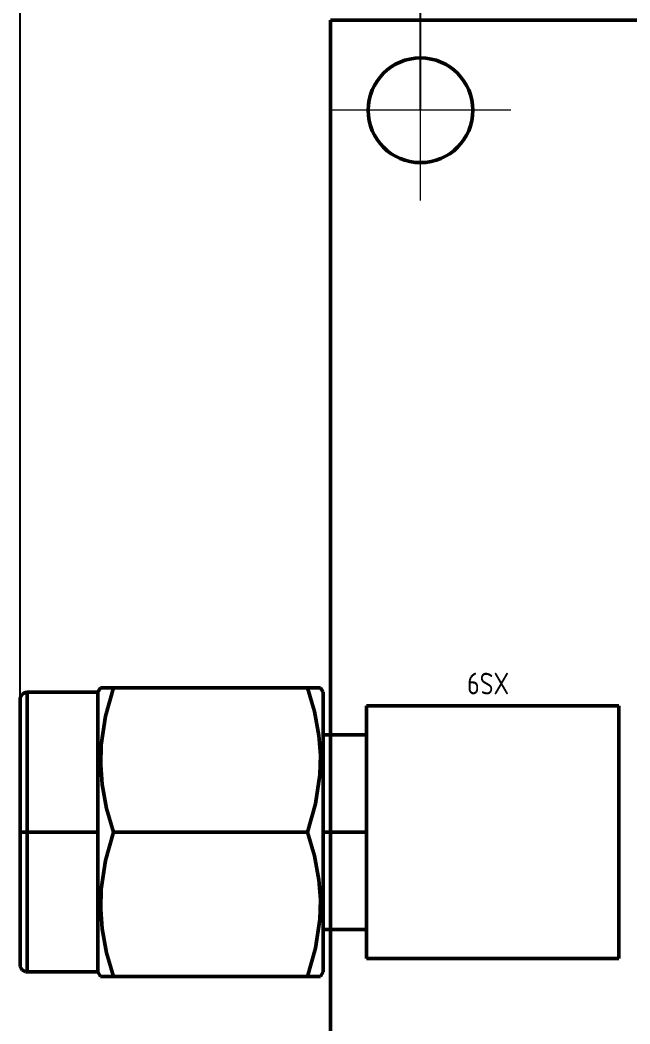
# Paper-space layout 'Layout1' of a CAD drawing. Extents: x -70 to 840, y -1 to 593.
# Drawn here: x 92.3 to 126.1, y 437.1 to 492.7 of the extents above; entities that cross this region are included whole.
import ezdxf

# ---------------------------------------------------------------- set-up
doc = ezdxf.new("R2010")
doc.units = 0
doc.header["$MEASUREMENT"] = 0
doc.layers.get('0').update_dxf_attribs({"linetype": 'CONTINUOUS', "lineweight": 15})
doc.layers.get('DEFPOINTS').update_dxf_attribs({"linetype": 'CONTINUOUS'})
doc.layers.add('Основная', color=7, linetype='CONTINUOUS', lineweight=50)
doc.styles.add('GOST type A0', font='', dxfattribs={"oblique": 15, "height": 3.5})
doc.styles.get('GOST type A0').set_extended_font_data('GOST type A')
doc.dimstyles.new('GOST type A', dxfattribs={"dimtxt": 3.5, "dimasz": 3, "dimexe": 2, "dimexo": 0, "dimgap": 1, "dimtad": 1, "dimtoh": 1, "dimtxsty": 'GOST type A0', "dimcen": 0, "dimazin": 2, "dimtfac": 1, "dimtmove": 0, "dimatfit": 3, "dimfxl": 1, "dimarcsym": 0})

# ---------------------------------------------------------------- blocks, each defined once
blk = doc.blocks.new('*D14')
at = {"color": 0, "lineweight": -2, "transparency": 16777216}
for p, q in [((114.456, 487.715), (114.456, 504.715)), ((344.456, 487.715), (344.456, 504.715)), ((117.456, 502.715), (341.456, 502.715))]:
    blk.add_line(p, q, dxfattribs=at)
at = {"color": 0, "transparency": 16777216}
for points in [[(117.456, 503.215), (117.456, 502.215), (114.456, 502.715)], [(341.456, 503.215), (341.456, 502.215), (344.456, 502.715)]]:
    blk.add_solid(points, dxfattribs=at)
at = {"layer": 'DEFPOINTS', "color": 0, "transparency": 16777216}
for p in [(344.456, 502.715), (114.456, 487.715), (344.456, 487.715)]:
    blk.add_point(p, dxfattribs=at)
at = {"color": 0, "transparency": 16777216, "insert": (229.456, 505.465), "char_height": 3.5, "attachment_point": 5, "style": 'GOST type A0'}
blk.add_mtext('115*', dxfattribs=at)
blk = doc.blocks.new('*D15')
at = {"color": 0, "lineweight": -2, "transparency": 16777216}
for p, q in [((92.256, 447.715), (92.256, 514.715)), ((349.456, 492.715), (349.456, 514.715)), ((95.256, 512.715), (346.456, 512.715))]:
    blk.add_line(p, q, dxfattribs=at)
at = {"color": 0, "transparency": 16777216}
for points in [[(95.256, 513.215), (95.256, 512.215), (92.256, 512.715)], [(346.456, 513.215), (346.456, 512.215), (349.456, 512.715)]]:
    blk.add_solid(points, dxfattribs=at)
at = {"layer": 'DEFPOINTS', "color": 0, "transparency": 16777216}
for p in [(349.456, 512.715), (349.456, 492.715), (92.256, 447.715)]:
    blk.add_point(p, dxfattribs=at)
at = {"color": 0, "transparency": 16777216, "insert": (220.856, 515.727), "char_height": 3.5, "attachment_point": 5, "style": 'GOST type A0'}
blk.add_mtext('128,6*', dxfattribs=at)

psp = doc.layouts.get("Layout1")

# ---------------------------------------------------------------- linework, layer by layer
for p, q in [((114.456, 482.715), (114.456, 492.715)), ((114.456, 482.715), (114.456, 492.715)), ((119.456, 487.715), (109.456, 487.715)), ((119.456, 487.715), (109.456, 487.715))]:
    psp.add_line(p, q)
at = {"layer": 'Основная'}
for p, q in [((349.456, 492.715), (109.456, 492.715)), ((109.456, 492.715), (109.456, 332.715)), ((96.72, 455.715), (96.576, 455.465)), ((96.576, 455.465), (96.72, 455.715)), ((96.72, 455.715), (96.576, 455.465)), ((96.576, 455.465), (96.72, 455.715)), ((96.72, 455.715), (96.576, 455.465)), ((96.576, 455.465), (96.72, 455.715)), ((96.72, 455.715), (96.576, 455.465)), ((96.576, 455.465), (96.72, 455.715)), ((97.434, 455.715), (96.72, 455.715)), ((96.72, 455.715), (96.77, 455.715)), ((97.434, 455.715), (96.72, 455.715)), ((96.72, 455.715), (96.77, 455.715)), ((97.434, 455.715), (96.72, 455.715)), ((96.72, 455.715), (96.77, 455.715)), ((97.434, 455.715), (96.72, 455.715)), ((96.72, 455.715), (96.77, 455.715)), ((96.77, 455.715), (96.914, 455.715)), ((96.77, 455.715), (96.914, 455.715)), ((96.77, 455.715), (96.914, 455.715)), ((96.77, 455.715), (96.914, 455.715)), ((96.914, 455.715), (97.14, 455.715)), ((96.914, 455.715), (97.14, 455.715)), ((96.914, 455.715), (97.14, 455.715)), ((96.914, 455.715), (97.14, 455.715)), ((96.996, 454.147), (97.434, 455.715)), ((96.996, 454.147), (97.434, 455.715)), ((96.996, 454.147), (97.434, 455.715)), ((96.996, 454.147), (97.434, 455.715)), ((97.14, 455.715), (97.434, 455.715)), ((97.14, 455.715), (97.434, 455.715)), ((97.14, 455.715), (97.434, 455.715)), ((97.14, 455.715), (97.434, 455.715)), ((108.196, 455.715), (97.434, 455.715)), ((108.196, 455.715), (97.434, 455.715)), ((108.196, 455.715), (97.434, 455.715)), ((108.196, 455.715), (97.434, 455.715)), ((108.196, 455.715), (97.434, 455.715)), ((108.196, 455.715), (97.434, 455.715)), ((108.196, 455.715), (97.434, 455.715)), ((108.196, 455.715), (97.434, 455.715)), ((108.862, 455.715), (108.196, 455.715)), ((108.576, 454.401), (108.196, 455.715)), ((108.196, 455.715), (108.49, 455.715)), ((108.862, 455.715), (108.196, 455.715)), ((108.576, 454.401), (108.196, 455.715)), ((108.196, 455.715), (108.49, 455.715)), ((108.862, 455.715), (108.196, 455.715)), ((108.576, 454.401), (108.196, 455.715)), ((108.196, 455.715), (108.49, 455.715)), ((108.862, 455.715), (108.196, 455.715)), ((108.576, 454.401), (108.196, 455.715)), ((108.196, 455.715), (108.49, 455.715)), ((108.49, 455.715), (108.718, 455.715)), ((108.49, 455.715), (108.718, 455.715)), ((108.49, 455.715), (108.718, 455.715)), ((108.49, 455.715), (108.718, 455.715)), ((108.718, 455.715), (108.862, 455.715)), ((108.718, 455.715), (108.862, 455.715)), ((108.718, 455.715), (108.862, 455.715)), ((108.718, 455.715), (108.862, 455.715)), ((108.912, 455.715), (108.862, 455.715)), ((108.912, 455.715), (108.862, 455.715)), ((108.912, 455.715), (108.862, 455.715)), ((108.912, 455.715), (108.862, 455.715)), ((108.912, 455.715), (108.862, 455.715)), ((108.912, 455.715), (108.862, 455.715)), ((108.912, 455.715), (108.862, 455.715)), ((108.912, 455.715), (108.862, 455.715)), ((109.056, 455.465), (108.912, 455.715)), ((109.056, 455.465), (108.912, 455.715)), ((109.056, 455.465), (108.912, 455.715)), ((109.056, 455.465), (108.912, 455.715)), ((109.056, 455.465), (108.912, 455.715)), ((109.056, 455.465), (108.912, 455.715)), ((109.056, 455.465), (108.912, 455.715)), ((109.056, 455.465), (108.912, 455.715)), ((92.27, 455.169), (92.256, 455.065)), ((92.256, 455.065), (92.27, 455.169)), ((92.27, 455.169), (92.256, 455.065)), ((92.256, 455.065), (92.27, 455.169)), ((92.27, 455.169), (92.256, 455.065)), ((92.256, 455.065), (92.27, 455.169)), ((92.27, 455.169), (92.256, 455.065)), ((92.256, 455.065), (92.27, 455.169)), ((92.256, 455.065), (92.256, 447.715)), ((92.256, 454.815), (92.256, 455.065)), ((92.256, 455.065), (92.256, 447.715)), ((92.256, 454.815), (92.256, 455.065)), ((92.256, 455.065), (92.256, 447.715)), ((92.256, 454.815), (92.256, 455.065)), ((92.256, 455.065), (92.256, 447.715)), ((92.256, 454.815), (92.256, 455.065)), ((92.31, 455.265), (92.27, 455.169)), ((92.27, 455.169), (92.31, 455.265)), ((92.31, 455.265), (92.27, 455.169)), ((92.27, 455.169), (92.31, 455.265)), ((92.31, 455.265), (92.27, 455.169)), ((92.27, 455.169), (92.31, 455.265)), ((92.31, 455.265), (92.27, 455.169)), ((92.27, 455.169), (92.31, 455.265)), ((92.372, 455.347), (92.31, 455.265)), ((92.31, 455.265), (92.372, 455.347)), ((92.372, 455.347), (92.31, 455.265)), ((92.31, 455.265), (92.372, 455.347)), ((92.372, 455.347), (92.31, 455.265)), ((92.31, 455.265), (92.372, 455.347)), ((92.372, 455.347), (92.31, 455.265)), ((92.31, 455.265), (92.372, 455.347)), ((92.456, 455.411), (92.372, 455.347)), ((92.372, 455.347), (92.456, 455.411)), ((92.456, 455.411), (92.372, 455.347)), ((92.372, 455.347), (92.456, 455.411)), ((92.456, 455.411), (92.372, 455.347)), ((92.372, 455.347), (92.456, 455.411)), ((92.456, 455.411), (92.372, 455.347)), ((92.372, 455.347), (92.456, 455.411)), ((92.552, 455.451), (92.456, 455.411)), ((92.456, 455.411), (92.552, 455.451)), ((92.552, 455.451), (92.456, 455.411)), ((92.456, 455.411), (92.552, 455.451)), ((92.552, 455.451), (92.456, 455.411)), ((92.456, 455.411), (92.552, 455.451)), ((92.552, 455.451), (92.456, 455.411)), ((92.456, 455.411), (92.552, 455.451)), ((92.656, 455.465), (92.552, 455.451)), ((92.552, 455.451), (92.656, 455.465)), ((92.656, 455.465), (92.552, 455.451)), ((92.552, 455.451), (92.656, 455.465)), ((92.656, 455.465), (92.552, 455.451)), ((92.552, 455.451), (92.656, 455.465)), ((92.656, 455.465), (92.552, 455.451)), ((92.552, 455.451), (92.656, 455.465)), ((96.576, 455.465), (92.656, 455.465)), ((92.656, 455.201), (92.656, 455.465)), ((96.576, 455.465), (92.656, 455.465)), ((96.576, 455.465), (92.656, 455.465)), ((92.656, 455.201), (92.656, 455.465)), ((96.576, 455.465), (92.656, 455.465)), ((96.576, 455.465), (92.656, 455.465)), ((92.656, 455.201), (92.656, 455.465)), ((96.576, 455.465), (92.656, 455.465)), ((96.576, 455.465), (92.656, 455.465)), ((92.656, 455.201), (92.656, 455.465)), ((96.576, 455.465), (92.656, 455.465)), ((92.656, 454.427), (92.656, 455.201)), ((92.656, 454.427), (92.656, 455.201)), ((92.656, 454.427), (92.656, 455.201)), ((92.656, 454.427), (92.656, 455.201)), ((96.576, 455.201), (96.576, 455.465)), ((96.576, 455.201), (96.576, 455.465)), ((96.576, 455.201), (96.576, 455.465)), ((96.576, 455.201), (96.576, 455.465)), ((96.576, 454.427), (96.576, 455.201)), ((96.576, 454.427), (96.576, 455.201)), ((96.576, 454.427), (96.576, 455.201)), ((96.576, 454.427), (96.576, 455.201)), ((109.056, 453.115), (109.056, 455.465)), ((109.056, 455.201), (109.056, 455.465)), ((109.056, 453.115), (109.056, 455.465)), ((109.056, 455.201), (109.056, 455.465)), ((109.056, 453.115), (109.056, 455.465)), ((109.056, 455.201), (109.056, 455.465)), ((109.056, 453.115), (109.056, 455.465)), ((109.056, 455.201), (109.056, 455.465)), ((109.056, 454.427), (109.056, 455.201)), ((109.056, 454.427), (109.056, 455.201)), ((109.056, 454.427), (109.056, 455.201)), ((109.056, 454.427), (109.056, 455.201)), ((92.256, 454.081), (92.256, 454.815)), ((92.256, 454.081), (92.256, 454.815)), ((92.256, 454.081), (92.256, 454.815)), ((92.256, 454.081), (92.256, 454.815)), ((125.456, 454.715), (111.456, 454.715)), ((111.456, 454.715), (111.456, 453.115)), ((111.456, 440.715), (111.456, 454.715)), ((125.456, 454.715), (111.456, 454.715)), ((125.456, 454.715), (111.456, 454.715)), ((111.456, 454.715), (111.456, 453.115)), ((111.456, 440.715), (111.456, 454.715)), ((125.456, 454.715), (111.456, 454.715)), ((125.456, 454.715), (111.456, 454.715)), ((111.456, 454.715), (111.456, 453.115)), ((111.456, 440.715), (111.456, 454.715)), ((125.456, 454.715), (111.456, 454.715)), ((125.456, 454.715), (111.456, 454.715)), ((111.456, 454.715), (111.456, 453.115)), ((111.456, 440.715), (111.456, 454.715)), ((125.456, 454.715), (111.456, 454.715)), ((125.456, 440.715), (125.456, 454.715)), ((125.456, 440.715), (125.456, 454.715)), ((125.456, 440.715), (125.456, 454.715)), ((125.456, 440.715), (125.456, 454.715)), ((125.456, 440.715), (125.456, 454.715)), ((125.456, 440.715), (125.456, 454.715)), ((125.456, 440.715), (125.456, 454.715)), ((125.456, 440.715), (125.456, 454.715)), ((92.256, 452.913), (92.256, 454.081)), ((92.256, 452.913), (92.256, 454.081)), ((92.256, 452.913), (92.256, 454.081)), ((92.256, 452.913), (92.256, 454.081)), ((92.656, 453.195), (92.656, 454.427)), ((92.656, 453.195), (92.656, 454.427)), ((92.656, 453.195), (92.656, 454.427)), ((92.656, 453.195), (92.656, 454.427)), ((96.576, 453.195), (96.576, 454.427)), ((96.576, 453.195), (96.576, 454.427)), ((96.576, 453.195), (96.576, 454.427)), ((96.576, 453.195), (96.576, 454.427)), ((96.754, 452.549), (96.996, 454.147)), ((96.754, 452.549), (96.996, 454.147)), ((96.754, 452.549), (96.996, 454.147)), ((96.754, 452.549), (96.996, 454.147)), ((108.822, 453.073), (108.576, 454.401)), ((108.822, 453.073), (108.576, 454.401)), ((108.822, 453.073), (108.576, 454.401)), ((108.822, 453.073), (108.576, 454.401)), ((109.056, 453.195), (109.056, 454.427)), ((109.056, 453.195), (109.056, 454.427)), ((109.056, 453.195), (109.056, 454.427)), ((109.056, 453.195), (109.056, 454.427)), ((92.256, 451.391), (92.256, 452.913)), ((92.256, 451.391), (92.256, 452.913)), ((92.256, 451.391), (92.256, 452.913)), ((92.256, 451.391), (92.256, 452.913)), ((92.656, 451.591), (92.656, 453.195)), ((92.656, 451.591), (92.656, 453.195)), ((92.656, 451.591), (92.656, 453.195)), ((92.656, 451.591), (92.656, 453.195)), ((96.576, 451.591), (96.576, 453.195)), ((96.576, 451.591), (96.576, 453.195)), ((96.576, 451.591), (96.576, 453.195)), ((96.576, 451.591), (96.576, 453.195)), ((108.908, 451.981), (108.822, 453.073)), ((108.908, 451.981), (108.822, 453.073)), ((108.908, 451.981), (108.822, 453.073)), ((108.908, 451.981), (108.822, 453.073)), ((109.056, 451.591), (109.056, 453.195)), ((109.056, 451.591), (109.056, 453.195)), ((109.056, 451.591), (109.056, 453.195)), ((109.056, 451.591), (109.056, 453.195)), ((111.456, 453.115), (109.056, 453.115)), ((111.456, 453.115), (109.056, 453.115)), ((111.456, 453.115), (109.056, 453.115)), ((111.456, 453.115), (109.056, 453.115)), ((111.456, 453.115), (109.056, 453.115)), ((111.456, 453.115), (109.056, 453.115)), ((111.456, 453.115), (109.056, 453.115)), ((111.456, 453.115), (109.056, 453.115)), ((96.724, 451.449), (96.754, 452.549)), ((96.724, 451.449), (96.754, 452.549)), ((96.724, 451.449), (96.754, 452.549)), ((96.724, 451.449), (96.754, 452.549)), ((108.878, 450.881), (108.908, 451.981)), ((108.878, 450.881), (108.908, 451.981)), ((108.878, 450.881), (108.908, 451.981)), ((108.878, 450.881), (108.908, 451.981)), ((92.256, 449.617), (92.256, 451.391)), ((92.256, 449.617), (92.256, 451.391)), ((92.256, 449.617), (92.256, 451.391)), ((92.256, 449.617), (92.256, 451.391)), ((92.656, 449.721), (92.656, 451.591)), ((92.656, 449.721), (92.656, 451.591)), ((92.656, 449.721), (92.656, 451.591)), ((92.656, 449.721), (92.656, 451.591)), ((96.576, 449.721), (96.576, 451.591)), ((96.576, 449.721), (96.576, 451.591)), ((96.576, 449.721), (96.576, 451.591)), ((96.576, 449.721), (96.576, 451.591)), ((96.81, 450.359), (96.724, 451.449)), ((96.81, 450.359), (96.724, 451.449)), ((96.81, 450.359), (96.724, 451.449)), ((96.81, 450.359), (96.724, 451.449)), ((109.056, 449.721), (109.056, 451.591)), ((109.056, 449.721), (109.056, 451.591)), ((109.056, 449.721), (109.056, 451.591)), ((109.056, 449.721), (109.056, 451.591)), ((108.636, 449.283), (108.878, 450.881)), ((108.636, 449.283), (108.878, 450.881)), ((108.636, 449.283), (108.878, 450.881)), ((108.636, 449.283), (108.878, 450.881)), ((97.056, 449.029), (96.81, 450.359)), ((97.056, 449.029), (96.81, 450.359)), ((97.056, 449.029), (96.81, 450.359)), ((97.056, 449.029), (96.81, 450.359)), ((92.256, 447.715), (92.256, 449.617)), ((92.256, 447.715), (92.256, 449.617)), ((92.256, 447.715), (92.256, 449.617)), ((92.256, 447.715), (92.256, 449.617)), ((92.656, 447.715), (92.656, 449.721)), ((92.656, 447.715), (92.656, 449.721)), ((92.656, 447.715), (92.656, 449.721)), ((92.656, 447.715), (92.656, 449.721)), ((96.576, 447.715), (96.576, 449.721)), ((96.576, 447.715), (96.576, 449.721)), ((96.576, 447.715), (96.576, 449.721)), ((96.576, 447.715), (96.576, 449.721)), ((109.056, 447.715), (109.056, 449.721)), ((109.056, 447.715), (109.056, 449.721)), ((109.056, 447.715), (109.056, 449.721)), ((109.056, 447.715), (109.056, 449.721)), ((97.434, 447.715), (97.056, 449.029)), ((97.434, 447.715), (97.056, 449.029)), ((97.434, 447.715), (97.056, 449.029)), ((97.434, 447.715), (97.056, 449.029)), ((108.196, 447.715), (108.636, 449.283)), ((108.196, 447.715), (108.636, 449.283)), ((108.196, 447.715), (108.636, 449.283)), ((108.196, 447.715), (108.636, 449.283)), ((92.256, 447.715), (92.256, 440.615)), ((92.256, 445.813), (92.256, 447.715)), ((92.27, 447.715), (92.256, 447.715)), ((92.256, 447.715), (92.256, 440.615)), ((92.256, 445.813), (92.256, 447.715)), ((92.27, 447.715), (92.256, 447.715)), ((92.256, 447.715), (92.256, 440.615)), ((92.256, 445.813), (92.256, 447.715)), ((92.27, 447.715), (92.256, 447.715)), ((92.256, 447.715), (92.256, 440.615)), ((92.256, 445.813), (92.256, 447.715)), ((92.27, 447.715), (92.256, 447.715)), ((92.31, 447.715), (92.27, 447.715)), ((92.31, 447.715), (92.27, 447.715)), ((92.31, 447.715), (92.27, 447.715)), ((92.31, 447.715), (92.27, 447.715)), ((92.372, 447.715), (92.31, 447.715)), ((92.372, 447.715), (92.31, 447.715)), ((92.372, 447.715), (92.31, 447.715)), ((92.372, 447.715), (92.31, 447.715)), ((92.456, 447.715), (92.372, 447.715)), ((92.456, 447.715), (92.372, 447.715)), ((92.456, 447.715), (92.372, 447.715)), ((92.456, 447.715), (92.372, 447.715)), ((92.552, 447.715), (92.456, 447.715)), ((92.552, 447.715), (92.456, 447.715)), ((92.552, 447.715), (92.456, 447.715)), ((92.552, 447.715), (92.456, 447.715)), ((92.656, 447.715), (92.552, 447.715)), ((92.656, 447.715), (92.552, 447.715)), ((92.656, 447.715), (92.552, 447.715)), ((92.656, 447.715), (92.552, 447.715)), ((96.576, 447.715), (92.656, 447.715)), ((92.656, 445.709), (92.656, 447.715)), ((96.576, 447.715), (92.656, 447.715)), ((92.656, 445.709), (92.656, 447.715)), ((96.576, 447.715), (92.656, 447.715)), ((92.656, 445.709), (92.656, 447.715)), ((96.576, 447.715), (92.656, 447.715)), ((92.656, 445.709), (92.656, 447.715)), ((96.576, 445.709), (96.576, 447.715)), ((96.576, 445.709), (96.576, 447.715)), ((96.576, 445.709), (96.576, 447.715)), ((96.576, 445.709), (96.576, 447.715)), ((96.996, 446.147), (97.434, 447.715)), ((96.996, 446.147), (97.434, 447.715)), ((96.996, 446.147), (97.434, 447.715)), ((96.996, 446.147), (97.434, 447.715)), ((97.434, 447.715), (108.196, 447.715)), ((97.434, 447.715), (108.196, 447.715)), ((97.434, 447.715), (108.196, 447.715)), ((97.434, 447.715), (108.196, 447.715)), ((108.576, 446.401), (108.196, 447.715)), ((108.576, 446.401), (108.196, 447.715)), ((108.576, 446.401), (108.196, 447.715)), ((108.576, 446.401), (108.196, 447.715)), ((109.056, 445.709), (109.056, 447.715)), ((111.456, 447.715), (109.056, 447.715)), ((109.056, 445.709), (109.056, 447.715)), ((111.456, 447.715), (109.056, 447.715)), ((109.056, 445.709), (109.056, 447.715)), ((111.456, 447.715), (109.056, 447.715)), ((109.056, 445.709), (109.056, 447.715)), ((111.456, 447.715), (109.056, 447.715)), ((108.822, 445.073), (108.576, 446.401)), ((108.822, 445.073), (108.576, 446.401)), ((108.822, 445.073), (108.576, 446.401)), ((108.822, 445.073), (108.576, 446.401)), ((92.256, 444.041), (92.256, 445.813)), ((92.256, 444.041), (92.256, 445.813)), ((92.256, 444.041), (92.256, 445.813)), ((92.256, 444.041), (92.256, 445.813)), ((92.656, 443.841), (92.656, 445.709)), ((92.656, 443.841), (92.656, 445.709)), ((92.656, 443.841), (92.656, 445.709)), ((92.656, 443.841), (92.656, 445.709)), ((96.576, 443.841), (96.576, 445.709)), ((96.576, 443.841), (96.576, 445.709)), ((96.576, 443.841), (96.576, 445.709)), ((96.576, 443.841), (96.576, 445.709)), ((96.754, 444.549), (96.996, 446.147)), ((96.754, 444.549), (96.996, 446.147)), ((96.754, 444.549), (96.996, 446.147)), ((96.754, 444.549), (96.996, 446.147)), ((109.056, 443.841), (109.056, 445.709)), ((109.056, 443.841), (109.056, 445.709)), ((109.056, 443.841), (109.056, 445.709)), ((109.056, 443.841), (109.056, 445.709)), ((108.908, 443.981), (108.822, 445.073)), ((108.908, 443.981), (108.822, 445.073)), ((108.908, 443.981), (108.822, 445.073)), ((108.908, 443.981), (108.822, 445.073)), ((96.724, 443.449), (96.754, 444.549)), ((96.724, 443.449), (96.754, 444.549)), ((96.724, 443.449), (96.754, 444.549)), ((96.724, 443.449), (96.754, 444.549)), ((92.256, 442.517), (92.256, 444.041)), ((92.256, 442.517), (92.256, 444.041)), ((92.256, 442.517), (92.256, 444.041)), ((92.256, 442.517), (92.256, 444.041)), ((108.878, 442.881), (108.908, 443.981)), ((108.878, 442.881), (108.908, 443.981)), ((108.878, 442.881), (108.908, 443.981)), ((108.878, 442.881), (108.908, 443.981)), ((92.656, 442.235), (92.656, 443.841)), ((92.656, 442.235), (92.656, 443.841)), ((92.656, 442.235), (92.656, 443.841)), ((92.656, 442.235), (92.656, 443.841)), ((96.576, 442.235), (96.576, 443.841)), ((96.576, 442.235), (96.576, 443.841)), ((96.576, 442.235), (96.576, 443.841)), ((96.576, 442.235), (96.576, 443.841)), ((96.81, 442.359), (96.724, 443.449)), ((96.81, 442.359), (96.724, 443.449)), ((96.81, 442.359), (96.724, 443.449)), ((96.81, 442.359), (96.724, 443.449)), ((109.056, 442.235), (109.056, 443.841)), ((109.056, 442.235), (109.056, 443.841)), ((109.056, 442.235), (109.056, 443.841)), ((109.056, 442.235), (109.056, 443.841)), ((108.636, 441.283), (108.878, 442.881)), ((108.636, 441.283), (108.878, 442.881)), ((108.636, 441.283), (108.878, 442.881)), ((108.636, 441.283), (108.878, 442.881)), ((92.256, 441.349), (92.256, 442.517)), ((92.256, 441.349), (92.256, 442.517)), ((92.256, 441.349), (92.256, 442.517)), ((92.256, 441.349), (92.256, 442.517)), ((97.056, 441.029), (96.81, 442.359)), ((97.056, 441.029), (96.81, 442.359)), ((97.056, 441.029), (96.81, 442.359)), ((97.056, 441.029), (96.81, 442.359)), ((109.056, 439.965), (109.056, 442.315)), ((109.056, 442.315), (111.456, 442.315)), ((109.056, 442.315), (111.456, 442.315)), ((109.056, 439.965), (109.056, 442.315)), ((109.056, 442.315), (111.456, 442.315)), ((109.056, 442.315), (111.456, 442.315)), ((109.056, 439.965), (109.056, 442.315)), ((109.056, 442.315), (111.456, 442.315)), ((109.056, 442.315), (111.456, 442.315)), ((109.056, 439.965), (109.056, 442.315)), ((109.056, 442.315), (111.456, 442.315)), ((109.056, 442.315), (111.456, 442.315)), ((111.456, 442.315), (111.456, 440.715)), ((111.456, 442.315), (111.456, 440.715)), ((111.456, 442.315), (111.456, 440.715)), ((111.456, 442.315), (111.456, 440.715)), ((92.656, 441.003), (92.656, 442.235)), ((92.656, 441.003), (92.656, 442.235)), ((92.656, 441.003), (92.656, 442.235)), ((92.656, 441.003), (92.656, 442.235)), ((96.576, 441.003), (96.576, 442.235)), ((96.576, 441.003), (96.576, 442.235)), ((96.576, 441.003), (96.576, 442.235)), ((96.576, 441.003), (96.576, 442.235)), ((109.056, 441.003), (109.056, 442.235)), ((109.056, 441.003), (109.056, 442.235)), ((109.056, 441.003), (109.056, 442.235)), ((109.056, 441.003), (109.056, 442.235)), ((92.256, 440.615), (92.256, 441.349)), ((92.256, 440.615), (92.256, 441.349)), ((92.256, 440.615), (92.256, 441.349)), ((92.256, 440.615), (92.256, 441.349)), ((108.196, 439.715), (108.636, 441.283)), ((108.196, 439.715), (108.636, 441.283)), ((108.196, 439.715), (108.636, 441.283)), ((108.196, 439.715), (108.636, 441.283)), ((92.256, 440.615), (92.27, 440.261)), ((92.27, 440.261), (92.256, 440.615)), ((92.256, 440.615), (92.27, 440.261)), ((92.27, 440.261), (92.256, 440.615)), ((92.256, 440.615), (92.27, 440.261)), ((92.27, 440.261), (92.256, 440.615)), ((92.256, 440.615), (92.27, 440.261)), ((92.27, 440.261), (92.256, 440.615)), ((92.656, 440.229), (92.656, 441.003)), ((92.656, 440.229), (92.656, 441.003)), ((92.656, 440.229), (92.656, 441.003)), ((92.656, 440.229), (92.656, 441.003)), ((96.576, 440.229), (96.576, 441.003)), ((96.576, 440.229), (96.576, 441.003)), ((96.576, 440.229), (96.576, 441.003)), ((96.576, 440.229), (96.576, 441.003)), ((97.434, 439.715), (97.056, 441.029)), ((97.434, 439.715), (97.056, 441.029)), ((97.434, 439.715), (97.056, 441.029)), ((97.434, 439.715), (97.056, 441.029)), ((109.056, 440.229), (109.056, 441.003)), ((109.056, 440.229), (109.056, 441.003)), ((109.056, 440.229), (109.056, 441.003)), ((109.056, 440.229), (109.056, 441.003)), ((111.456, 440.715), (125.456, 440.715)), ((125.456, 440.715), (111.456, 440.715)), ((111.456, 440.715), (125.456, 440.715)), ((125.456, 440.715), (111.456, 440.715)), ((111.456, 440.715), (125.456, 440.715)), ((125.456, 440.715), (111.456, 440.715)), ((111.456, 440.715), (125.456, 440.715)), ((125.456, 440.715), (111.456, 440.715)), ((92.27, 440.261), (92.31, 440.165)), ((92.31, 440.165), (92.27, 440.261)), ((92.27, 440.261), (92.31, 440.165)), ((92.31, 440.165), (92.27, 440.261)), ((92.27, 440.261), (92.31, 440.165)), ((92.31, 440.165), (92.27, 440.261)), ((92.27, 440.261), (92.31, 440.165)), ((92.31, 440.165), (92.27, 440.261)), ((92.31, 440.165), (92.372, 440.083)), ((92.372, 440.083), (92.31, 440.165)), ((92.31, 440.165), (92.372, 440.083)), ((92.372, 440.083), (92.31, 440.165)), ((92.31, 440.165), (92.372, 440.083)), ((92.372, 440.083), (92.31, 440.165)), ((92.31, 440.165), (92.372, 440.083)), ((92.372, 440.083), (92.31, 440.165)), ((92.372, 440.083), (92.456, 440.019)), ((92.456, 440.019), (92.372, 440.083)), ((92.372, 440.083), (92.456, 440.019)), ((92.456, 440.019), (92.372, 440.083)), ((92.372, 440.083), (92.456, 440.019)), ((92.456, 440.019), (92.372, 440.083)), ((92.372, 440.083), (92.456, 440.019)), ((92.456, 440.019), (92.372, 440.083)), ((92.656, 439.965), (92.656, 440.229)), ((92.656, 439.965), (92.656, 440.229)), ((92.656, 439.965), (92.656, 440.229)), ((92.656, 439.965), (92.656, 440.229)), ((96.576, 439.965), (96.576, 440.229)), ((96.576, 439.965), (96.576, 440.229)), ((96.576, 439.965), (96.576, 440.229)), ((96.576, 439.965), (96.576, 440.229)), ((109.056, 439.965), (109.056, 440.229)), ((109.056, 439.965), (109.056, 440.229)), ((109.056, 439.965), (109.056, 440.229)), ((109.056, 439.965), (109.056, 440.229)), ((92.456, 440.019), (92.552, 439.979)), ((92.552, 439.979), (92.456, 440.019)), ((92.456, 440.019), (92.552, 439.979)), ((92.552, 439.979), (92.456, 440.019)), ((92.456, 440.019), (92.552, 439.979)), ((92.552, 439.979), (92.456, 440.019)), ((92.456, 440.019), (92.552, 439.979)), ((92.552, 439.979), (92.456, 440.019)), ((92.552, 439.979), (92.656, 439.965)), ((92.656, 439.965), (92.552, 439.979)), ((92.552, 439.979), (92.656, 439.965)), ((92.656, 439.965), (92.552, 439.979)), ((92.552, 439.979), (92.656, 439.965)), ((92.656, 439.965), (92.552, 439.979)), ((92.552, 439.979), (92.656, 439.965)), ((92.656, 439.965), (92.552, 439.979)), ((92.656, 439.965), (96.576, 439.965)), ((92.656, 439.965), (96.576, 439.965)), ((92.656, 439.965), (96.576, 439.965)), ((92.656, 439.965), (96.576, 439.965)), ((92.656, 439.965), (96.576, 439.965)), ((92.656, 439.965), (96.576, 439.965)), ((92.656, 439.965), (96.576, 439.965)), ((92.656, 439.965), (96.576, 439.965)), ((96.576, 439.965), (96.72, 439.715)), ((96.72, 439.715), (96.576, 439.965)), ((96.576, 439.965), (96.72, 439.715)), ((96.72, 439.715), (96.576, 439.965)), ((96.576, 439.965), (96.72, 439.715)), ((96.72, 439.715), (96.576, 439.965)), ((96.576, 439.965), (96.72, 439.715)), ((96.72, 439.715), (96.576, 439.965)), ((96.72, 439.715), (97.434, 439.715)), ((96.72, 439.715), (96.77, 439.715)), ((96.72, 439.715), (97.434, 439.715)), ((96.72, 439.715), (96.77, 439.715)), ((96.72, 439.715), (97.434, 439.715)), ((96.72, 439.715), (96.77, 439.715)), ((96.72, 439.715), (97.434, 439.715)), ((96.72, 439.715), (96.77, 439.715)), ((96.77, 439.715), (96.914, 439.715)), ((96.77, 439.715), (96.914, 439.715)), ((96.77, 439.715), (96.914, 439.715)), ((96.77, 439.715), (96.914, 439.715)), ((96.914, 439.715), (97.14, 439.715)), ((96.914, 439.715), (97.14, 439.715)), ((96.914, 439.715), (97.14, 439.715)), ((96.914, 439.715), (97.14, 439.715)), ((97.14, 439.715), (97.434, 439.715)), ((97.14, 439.715), (97.434, 439.715)), ((97.14, 439.715), (97.434, 439.715)), ((97.14, 439.715), (97.434, 439.715)), ((97.434, 439.715), (108.196, 439.715)), ((108.196, 439.715), (97.434, 439.715)), ((97.434, 439.715), (108.196, 439.715)), ((108.196, 439.715), (97.434, 439.715)), ((97.434, 439.715), (108.196, 439.715)), ((108.196, 439.715), (97.434, 439.715)), ((97.434, 439.715), (108.196, 439.715)), ((108.196, 439.715), (97.434, 439.715)), ((108.196, 439.715), (108.49, 439.715)), ((108.49, 439.715), (108.196, 439.715)), ((108.196, 439.715), (108.49, 439.715)), ((108.49, 439.715), (108.196, 439.715)), ((108.196, 439.715), (108.49, 439.715)), ((108.49, 439.715), (108.196, 439.715)), ((108.196, 439.715), (108.49, 439.715)), ((108.49, 439.715), (108.196, 439.715)), ((108.49, 439.715), (108.862, 439.715)), ((108.49, 439.715), (108.718, 439.715)), ((108.49, 439.715), (108.862, 439.715)), ((108.49, 439.715), (108.718, 439.715)), ((108.49, 439.715), (108.862, 439.715)), ((108.49, 439.715), (108.718, 439.715)), ((108.49, 439.715), (108.862, 439.715)), ((108.49, 439.715), (108.718, 439.715)), ((108.718, 439.715), (108.862, 439.715)), ((108.718, 439.715), (108.862, 439.715)), ((108.718, 439.715), (108.862, 439.715)), ((108.718, 439.715), (108.862, 439.715)), ((108.862, 439.715), (108.912, 439.715)), ((108.912, 439.715), (108.862, 439.715)), ((108.862, 439.715), (108.912, 439.715)), ((108.912, 439.715), (108.862, 439.715)), ((108.862, 439.715), (108.912, 439.715)), ((108.912, 439.715), (108.862, 439.715)), ((108.862, 439.715), (108.912, 439.715)), ((108.912, 439.715), (108.862, 439.715)), ((108.912, 439.715), (109.056, 439.965)), ((108.912, 439.715), (109.056, 439.965)), ((108.912, 439.715), (109.056, 439.965)), ((108.912, 439.715), (109.056, 439.965)), ((108.912, 439.715), (109.056, 439.965)), ((108.912, 439.715), (109.056, 439.965)), ((108.912, 439.715), (109.056, 439.965)), ((108.912, 439.715), (109.056, 439.965))]:
    psp.add_line(p, q, dxfattribs=at)
for start, end in [(90, 180), (0, 90), (180, 270), (270, 0)]:
    psp.add_arc((114.456, 487.715), 2.9, start, end, dxfattribs=at)

# ---------------------------------------------------------------- texts
at = {"layer": 'Основная', "style": 'GOST type A0'}
psp.add_text('XS9', height=1.2, rotation=180, dxfattribs=at).set_placement((119.371, 456.548))

# ---------------------------------------------------------------- dimensions: what is measured, and where the dimension line sits
for base, p1, p2, text, picture, middle in [((349.456, 512.715), (92.256, 447.715), (349.456, 492.715), '128,6*', '*D15', (220.856, 515.727)), ((344.456, 502.715), (114.456, 487.715), (344.456, 487.715), '115*', '*D14', (229.456, 505.465))]:
    dim = psp.add_linear_dim(base=base, p1=p1, p2=p2, text=text, dimstyle='GOST type A')
    dim.commit()
    dim.dimension.update_dxf_attribs({"geometry": picture, "text_midpoint": middle})

doc.saveas('drawing.dxf')
